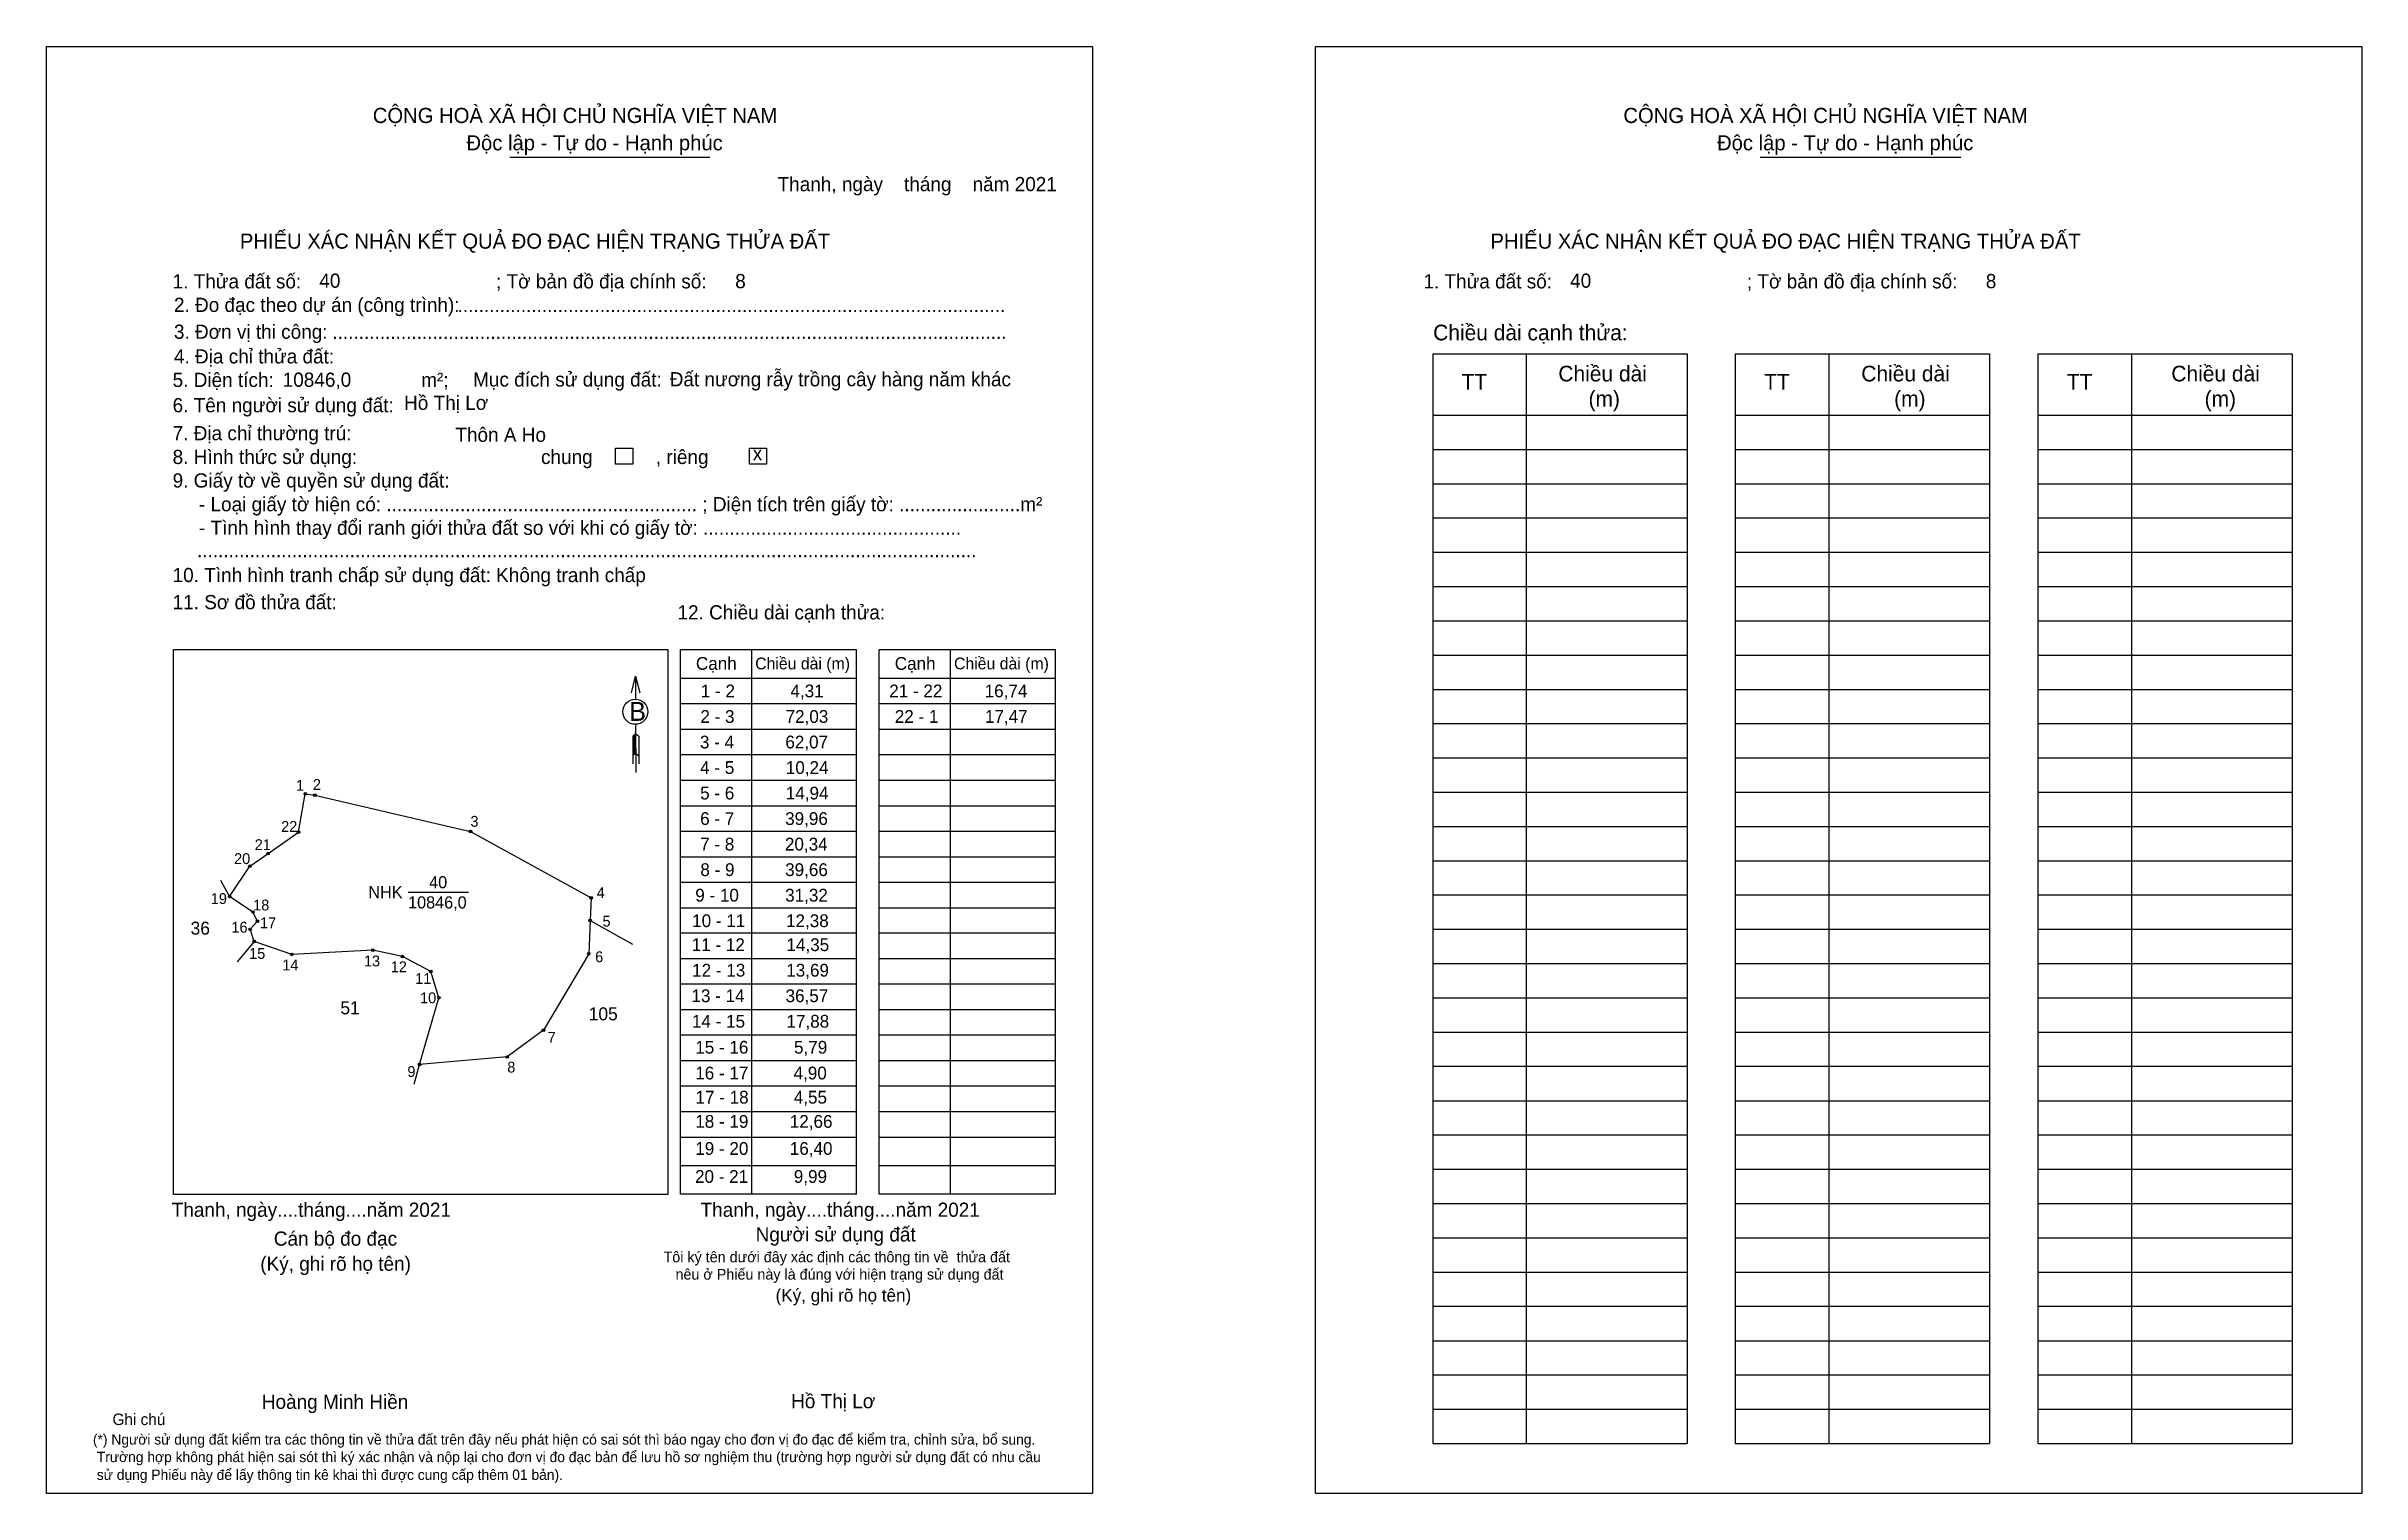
# Model space of a CAD drawing. Extents: x 544310 to 545353, y 1824339 to 1824991.
import ezdxf

# ---------------------------------------------------------------- set-up
doc = ezdxf.new("R2010")
doc.units = 0
for name, color, linetype in [('CanhThua', 7, 'Continuous'), ('kqddKhungInTrang1', 7, 'Continuous'), ('kqddKhungInTrang2', 7, 'Continuous'), ('kqddNoiDung', 7, 'Continuous'), ('kqddTemplate', 7, 'Continuous'), ('Level 1', 7, 'Continuous'), ('MocDinhThua', 7, 'Continuous'), ('NhanDiaChinhThua', 7, 'Continuous'), ('NhanTuCan', 7, 'Continuous'), ('RauThua', 7, 'Continuous'), ('SoHieuDinhThua', 7, 'Continuous')]:
    doc.layers.add(name, color=color, linetype=linetype)

msp = doc.modelspace()

# ---------------------------------------------------------------- linework, layer by layer
at = {"layer": 'CanhThua'}
for p, q in [((544423.8, 1824637), (544426.9, 1824654.2)), ((544426.9, 1824654.2), (544431.2, 1824653.6)), ((544431.2, 1824653.6), (544501.3, 1824637.3)), ((544410.1, 1824627.3), (544423.8, 1824637)), ((544501.3, 1824637.3), (544555.7, 1824607.4)), ((544392.8, 1824608), (544401.9, 1824621.6)), ((544401.9, 1824621.6), (544410.1, 1824627.3)), ((544403.3, 1824601), (544392.8, 1824608)), ((544405.3, 1824596.9), (544403.3, 1824601)), ((544555.7, 1824607.4), (544555.2, 1824597.2)), ((544402, 1824593.2), (544405.3, 1824596.9)), ((544403.9, 1824587.7), (544402, 1824593.2)), ((544555.2, 1824597.2), (544554.6, 1824582.2)), ((544420.8, 1824581.9), (544403.9, 1824587.7)), ((544457.3, 1824583.8), (544420.8, 1824581.9)), ((544470.7, 1824580.9), (544457.3, 1824583.8)), ((544483.4, 1824574.2), (544470.7, 1824580.9)), ((544554.6, 1824582.2), (544534.2, 1824547.8)), ((544487.1, 1824562.4), (544483.4, 1824574.2)), ((544478.4, 1824532.3), (544487.1, 1824562.4)), ((544534.2, 1824547.8), (544517.9, 1824535.7)), ((544517.9, 1824535.7), (544478.4, 1824532.3))]:
    msp.add_line(p, q, dxfattribs=at)
at = {"layer": 'kqddKhungInTrang1'}
msp.add_lwpolyline([(544310.2, 1824990.9), (544781.6, 1824990.9), (544781.6, 1824339), (544310.2, 1824339)], close=True, dxfattribs=at)
at = {"layer": 'kqddKhungInTrang2'}
msp.add_lwpolyline([(544882.1, 1824990.9), (545353.5, 1824990.9), (545353.5, 1824339), (544882.1, 1824339)], close=True, dxfattribs=at)
at = {"layer": 'kqddTemplate'}
for p, q in [((544519, 1824941), (544609.2, 1824941)), ((545082.5, 1824941), (545172.8, 1824941)), ((544934.9, 1824852.4), (545049.5, 1824852.4)), ((544934.9, 1824852.4), (544934.9, 1824361.6)), ((544977, 1824852.4), (544977, 1824361.6)), ((545049.5, 1824852.4), (545049.5, 1824361.6)), ((545071.2, 1824852.4), (545071.2, 1824361.6)), ((545071.2, 1824852.4), (545185.8, 1824852.4)), ((545113.4, 1824852.4), (545113.4, 1824361.6)), ((545185.8, 1824852.4), (545185.8, 1824361.6)), ((545207.5, 1824852.4), (545207.5, 1824361.6)), ((545207.5, 1824852.4), (545322.1, 1824852.4)), ((545249.7, 1824852.4), (545249.7, 1824361.6)), ((545322.1, 1824852.4), (545322.1, 1824361.6)), ((544934.9, 1824824.8), (545049.5, 1824824.8)), ((545071.2, 1824824.8), (545185.8, 1824824.8)), ((545207.5, 1824824.8), (545322.1, 1824824.8)), ((544934.9, 1824809.4), (545049.5, 1824809.4)), ((545071.2, 1824809.4), (545185.8, 1824809.4)), ((545207.5, 1824809.4), (545322.1, 1824809.4)), ((544934.9, 1824793.9), (545049.5, 1824793.9)), ((545071.2, 1824793.9), (545185.8, 1824793.9)), ((545207.5, 1824793.9), (545322.1, 1824793.9)), ((544934.9, 1824778.5), (545049.5, 1824778.5)), ((545071.2, 1824778.5), (545185.8, 1824778.5)), ((545207.5, 1824778.5), (545322.1, 1824778.5)), ((544934.9, 1824763.1), (545049.5, 1824763.1)), ((545071.2, 1824763.1), (545185.8, 1824763.1)), ((545207.5, 1824763.1), (545322.1, 1824763.1)), ((544934.9, 1824747.6), (545049.5, 1824747.6)), ((545071.2, 1824747.6), (545185.8, 1824747.6)), ((545207.5, 1824747.6), (545322.1, 1824747.6)), ((544934.9, 1824732.2), (545049.5, 1824732.2)), ((545071.2, 1824732.2), (545185.8, 1824732.2)), ((545207.5, 1824732.2), (545322.1, 1824732.2)), ((544595.9, 1824719.3), (544675.3, 1824719.3)), ((544595.9, 1824473.9), (544595.9, 1824719.3)), ((544627.9, 1824719.3), (544627.9, 1824473.9)), ((544675.3, 1824473.9), (544675.3, 1824719.3)), ((544685.5, 1824719.3), (544764.9, 1824719.3)), ((544685.5, 1824473.9), (544685.5, 1824719.3)), ((544717.4, 1824719.3), (544717.4, 1824473.9)), ((544764.9, 1824473.9), (544764.9, 1824719.3)), ((544934.9, 1824716.7), (545049.5, 1824716.7)), ((545071.2, 1824716.7), (545185.8, 1824716.7)), ((545207.5, 1824716.7), (545322.1, 1824716.7)), ((544575.7, 1824707.2), (544575.7, 1824696.9)), ((544595.9, 1824706.4), (544675.3, 1824706.4)), ((544685.5, 1824706.4), (544764.9, 1824706.4)), ((544595.9, 1824694.9), (544675.3, 1824694.9)), ((544685.5, 1824694.9), (544764.9, 1824694.9)), ((544934.9, 1824701.3), (545049.5, 1824701.3)), ((545071.2, 1824701.3), (545185.8, 1824701.3)), ((545207.5, 1824701.3), (545322.1, 1824701.3)), ((544575.7, 1824685.6), (544575.8, 1824663.9)), ((544595.9, 1824683.4), (544675.3, 1824683.4)), ((544685.5, 1824683.4), (544764.9, 1824683.4)), ((544934.9, 1824685.9), (545049.5, 1824685.9)), ((545071.2, 1824685.9), (545185.8, 1824685.9)), ((545207.5, 1824685.9), (545322.1, 1824685.9)), ((544575.7, 1824681.4), (544574.4, 1824680.2)), ((544575.7, 1824680.8), (544574.4, 1824679.6)), ((544575.7, 1824680.3), (544574.4, 1824679)), ((544574.4, 1824680.2), (544574.4, 1824667.8)), ((544575.7, 1824679.7), (544574.4, 1824678.4)), ((544575.7, 1824679.1), (544574.4, 1824677.8)), ((544575.7, 1824678.5), (544574.4, 1824677.2)), ((544575.7, 1824677.9), (544574.4, 1824676.6)), ((544575.7, 1824677.3), (544574.4, 1824676.1)), ((544575.7, 1824676.7), (544574.4, 1824675.5)), ((544575.7, 1824676.1), (544574.4, 1824674.9)), ((544575.7, 1824675.6), (544574.4, 1824674.3)), ((544575.7, 1824675), (544574.4, 1824673.7)), ((544575.7, 1824674.4), (544574.4, 1824673.1)), ((544575.7, 1824673.8), (544574.4, 1824672.5)), ((544575.7, 1824673.2), (544574.4, 1824671.9)), ((544575.7, 1824672.6), (544574.4, 1824671.3)), ((544575.7, 1824681.4), (544577.1, 1824680.2)), ((544575.7, 1824672.6), (544577.1, 1824671.3)), ((544577.1, 1824680.2), (544577.1, 1824667.8)), ((544595.9, 1824671.9), (544675.3, 1824671.9)), ((544685.5, 1824671.9), (544764.9, 1824671.9)), ((544934.9, 1824670.4), (545049.5, 1824670.4)), ((545071.2, 1824670.4), (545185.8, 1824670.4)), ((545207.5, 1824670.4), (545322.1, 1824670.4)), ((544595.9, 1824660.4), (544675.3, 1824660.4)), ((544685.5, 1824660.4), (544764.9, 1824660.4)), ((544934.9, 1824655), (545049.5, 1824655)), ((545071.2, 1824655), (545185.8, 1824655)), ((545207.5, 1824655), (545322.1, 1824655)), ((544595.9, 1824648.9), (544675.3, 1824648.9)), ((544685.5, 1824648.9), (544764.9, 1824648.9)), ((544595.9, 1824637.4), (544675.3, 1824637.4)), ((544685.5, 1824637.4), (544764.9, 1824637.4)), ((544934.9, 1824639.5), (545049.5, 1824639.5)), ((545071.2, 1824639.5), (545185.8, 1824639.5)), ((545207.5, 1824639.5), (545322.1, 1824639.5)), ((544595.9, 1824625.9), (544675.3, 1824625.9)), ((544685.5, 1824625.9), (544764.9, 1824625.9)), ((544934.9, 1824624.1), (545049.5, 1824624.1)), ((545071.2, 1824624.1), (545185.8, 1824624.1)), ((545207.5, 1824624.1), (545322.1, 1824624.1)), ((544595.9, 1824614.4), (544675.3, 1824614.4)), ((544685.5, 1824614.4), (544764.9, 1824614.4)), ((544595.9, 1824602.9), (544675.3, 1824602.9)), ((544685.5, 1824602.9), (544764.9, 1824602.9)), ((544934.9, 1824608.7), (545049.5, 1824608.7)), ((545071.2, 1824608.7), (545185.8, 1824608.7)), ((545207.5, 1824608.7), (545322.1, 1824608.7)), ((544675.3, 1824591.4), (544595.9, 1824591.4)), ((544764.9, 1824591.4), (544685.5, 1824591.4)), ((544934.9, 1824593.2), (545049.5, 1824593.2)), ((545071.2, 1824593.2), (545185.8, 1824593.2)), ((545207.5, 1824593.2), (545322.1, 1824593.2)), ((544675.3, 1824579.9), (544595.9, 1824579.9)), ((544764.9, 1824579.9), (544685.5, 1824579.9)), ((544675.3, 1824568.5), (544595.9, 1824568.5)), ((544764.9, 1824568.5), (544685.5, 1824568.5)), ((544934.9, 1824577.8), (545049.5, 1824577.8)), ((545071.2, 1824577.8), (545185.8, 1824577.8)), ((545207.5, 1824577.8), (545322.1, 1824577.8)), ((544934.9, 1824562.3), (545049.5, 1824562.3)), ((545071.2, 1824562.3), (545185.8, 1824562.3)), ((545207.5, 1824562.3), (545322.1, 1824562.3)), ((544675.3, 1824557), (544595.9, 1824557)), ((544764.9, 1824557), (544685.5, 1824557)), ((544934.9, 1824546.9), (545049.5, 1824546.9)), ((545071.2, 1824546.9), (545185.8, 1824546.9)), ((545207.5, 1824546.9), (545322.1, 1824546.9)), ((544675.3, 1824545.5), (544595.9, 1824545.5)), ((544764.9, 1824545.5), (544685.5, 1824545.5)), ((544675.3, 1824534), (544595.9, 1824534)), ((544764.9, 1824534), (544685.5, 1824534)), ((544934.9, 1824531.5), (545049.5, 1824531.5)), ((545071.2, 1824531.5), (545185.8, 1824531.5)), ((545207.5, 1824531.5), (545322.1, 1824531.5)), ((544675.3, 1824522.5), (544595.9, 1824522.5)), ((544764.9, 1824522.5), (544685.5, 1824522.5)), ((544934.9, 1824516), (545049.5, 1824516)), ((545071.2, 1824516), (545185.8, 1824516)), ((545207.5, 1824516), (545322.1, 1824516)), ((544675.3, 1824511), (544595.9, 1824511)), ((544764.9, 1824511), (544685.5, 1824511)), ((544675.3, 1824499.5), (544595.9, 1824499.5)), ((544764.9, 1824499.5), (544685.5, 1824499.5)), ((544934.9, 1824500.6), (545049.5, 1824500.6)), ((545071.2, 1824500.6), (545185.8, 1824500.6)), ((545207.5, 1824500.6), (545322.1, 1824500.6)), ((544675.3, 1824486.7), (544595.9, 1824486.7)), ((544764.9, 1824486.7), (544685.5, 1824486.7)), ((544934.9, 1824485.1), (545049.5, 1824485.1)), ((545071.2, 1824485.1), (545185.8, 1824485.1)), ((545207.5, 1824485.1), (545322.1, 1824485.1)), ((544675.3, 1824473.9), (544595.9, 1824473.9)), ((544764.9, 1824473.9), (544685.5, 1824473.9)), ((544934.9, 1824469.7), (545049.5, 1824469.7)), ((545071.2, 1824469.7), (545185.8, 1824469.7)), ((545207.5, 1824469.7), (545322.1, 1824469.7)), ((544934.9, 1824454.3), (545049.5, 1824454.3)), ((545071.2, 1824454.3), (545185.8, 1824454.3)), ((545207.5, 1824454.3), (545322.1, 1824454.3)), ((544934.9, 1824438.8), (545049.5, 1824438.8)), ((545071.2, 1824438.8), (545185.8, 1824438.8)), ((545207.5, 1824438.8), (545322.1, 1824438.8)), ((544934.9, 1824423.4), (545049.5, 1824423.4)), ((545071.2, 1824423.4), (545185.8, 1824423.4)), ((545207.5, 1824423.4), (545322.1, 1824423.4)), ((544934.9, 1824407.9), (545049.5, 1824407.9)), ((545071.2, 1824407.9), (545185.8, 1824407.9)), ((545207.5, 1824407.9), (545322.1, 1824407.9)), ((544934.9, 1824392.5), (545049.5, 1824392.5)), ((545071.2, 1824392.5), (545185.8, 1824392.5)), ((545207.5, 1824392.5), (545322.1, 1824392.5)), ((544934.9, 1824377.1), (545049.5, 1824377.1)), ((545071.2, 1824377.1), (545185.8, 1824377.1)), ((545207.5, 1824377.1), (545322.1, 1824377.1)), ((544934.9, 1824361.6), (545049.5, 1824361.6)), ((545071.2, 1824361.6), (545185.8, 1824361.6)), ((545207.5, 1824361.6), (545322.1, 1824361.6))]:
    msp.add_line(p, q, dxfattribs=at)
for points in [[(544566.7, 1824809.9), (544574.4, 1824809.9), (544574.4, 1824802.7), (544566.7, 1824802.7)], [(544627.1, 1824809.9), (544634.7, 1824809.9), (544634.7, 1824802.7), (544627.1, 1824802.7)], [(544367.5, 1824719.3), (544590.3, 1824719.3), (544590.3, 1824473.7), (544367.5, 1824473.7)]]:
    msp.add_lwpolyline(points, close=True, dxfattribs=at)
msp.add_lwpolyline([(544573.8, 1824699.7), (544575.7, 1824707.2), (544577.6, 1824699.8)], dxfattribs=at)
msp.add_circle((544575.6, 1824691.2), 5.66, dxfattribs=at)
at = {"layer": 'Level 1'}
for p, q in [((544392.8, 1824608), (544388.8, 1824615.2)), ((544403.9, 1824587.7), (544396.2, 1824578.6))]:
    msp.add_line(p, q, dxfattribs=at)
at = {"layer": 'MocDinhThua'}
for centre in [(544426.9, 1824654.2), (544431.2, 1824653.6), (544423.8, 1824637), (544501.3, 1824637.3), (544401.9, 1824621.6), (544410.1, 1824627.3), (544392.8, 1824608), (544403.3, 1824601), (544555.7, 1824607.4), (544402, 1824593.2), (544405.3, 1824596.9), (544555.2, 1824597.2), (544403.9, 1824587.7), (544420.8, 1824581.9), (544457.3, 1824583.8), (544470.7, 1824580.9), (544554.6, 1824582.2), (544483.4, 1824574.2), (544487.1, 1824562.4), (544534.2, 1824547.8), (544478.4, 1824532.3), (544517.9, 1824535.7)]:
    msp.add_circle(centre, 0.586, dxfattribs=at)
at = {"layer": 'NhanDiaChinhThua'}
msp.add_line((544473.2, 1824609.9), (544500.4, 1824609.9), dxfattribs=at)
at = {"layer": 'RauThua'}
for p, q in [((544555.2, 1824597.2), (544574.3, 1824586.5)), ((544475.9, 1824523.5), (544478.4, 1824532.3))]:
    msp.add_line(p, q, dxfattribs=at)

# ---------------------------------------------------------------- texts
at = {"layer": 'kqddNoiDung'}
for s, height, p in [('Thanh, ngày    tháng    năm 2021  ', 6.387, (544639.7, 1824925.7)), ('40', 6.39, (544433.2, 1824882.2)), ('8', 6.39, (544620.6, 1824882)), ('40', 6.39, (544996.8, 1824882.2)), ('8', 6.39, (545184.1, 1824882)), ('........................................................................................................', 6.3874, (544495.5, 1824871.2)), ('................................................................................................................................', 6.3874, (544439.1, 1824859.1)), ('10846,0', 6.39, (544416.7, 1824837.6)), ('Đất nương rẫy trồng cây hàng năm khác', 6.387, (544591.1, 1824837.8)), ('Hồ Thị Lơ', 6.39, (544471.4, 1824827.2)), ('Thôn A Ho', 6.39, (544494.5, 1824812.8)), ('x', 6.39, (544628.5, 1824804.4)), ('1 - 2', 5.75, (544605.1, 1824697.7)), ('4,31', 5.75, (544645.5, 1824697.7)), ('21 - 22', 5.75, (544690, 1824697.7)), ('16,74', 5.75, (544733, 1824697.7)), ('2 - 3', 5.75, (544604.9, 1824686.2)), ('72,03', 5.75, (544643.3, 1824686.2)), ('22 - 1', 5.75, (544692.5, 1824686.2)), ('17,47', 5.75, (544733.1, 1824686.2)), ('3 - 4', 5.75, (544604.7, 1824674.7)), ('62,07', 5.75, (544643.2, 1824674.7)), ('4 - 5', 5.75, (544604.8, 1824663.2)), ('10,24', 5.75, (544643.4, 1824663.2)), ('5 - 6', 5.75, (544604.8, 1824651.7)), ('14,94', 5.75, (544643.4, 1824651.7)), ('6 - 7', 5.75, (544604.8, 1824640.2)), ('39,96', 5.75, (544643.1, 1824640.2)), ('7 - 8', 5.75, (544604.8, 1824628.7)), ('20,34', 5.75, (544643, 1824628.7)), ('8 - 9', 5.75, (544604.9, 1824617.2)), ('39,66', 5.75, (544643.1, 1824617.2)), ('9 - 10', 5.75, (544602.6, 1824605.7)), ('31,32', 5.75, (544643.1, 1824605.7)), ('10 - 11', 5.75, (544601.2, 1824594.2)), ('12,38', 5.75, (544643.5, 1824594.2)), ('11 - 12', 5.75, (544601, 1824583.4)), ('14,35', 5.75, (544643.7, 1824583.4)), ('12 - 13', 5.75, (544601.2, 1824571.9)), ('13,69', 5.75, (544643.6, 1824571.9)), ('13 - 14', 5.75, (544600.9, 1824560.4)), ('36,57', 5.75, (544643.3, 1824560.4)), ('14 - 15', 5.75, (544601.1, 1824548.9)), ('17,88', 5.75, (544643.7, 1824548.9)), ('15 - 16', 5.75, (544602.6, 1824537.2)), ('5,79', 5.75, (544647.1, 1824537.2)), ('16 - 17', 5.75, (544602.6, 1824525.6)), ('4,90', 5.75, (544646.9, 1824525.6)), ('17 - 18', 5.75, (544602.7, 1824514.7)), ('4,55', 5.75, (544647, 1824514.7)), ('18 - 19', 5.75, (544602.6, 1824503.8)), ('12,66', 5.75, (544645.2, 1824503.8)), ('19 - 20', 5.75, (544602.6, 1824491.6)), ('16,40', 5.75, (544645.2, 1824491.6)), ('20 - 21', 5.75, (544602.5, 1824479)), ('9,99', 5.75, (544647, 1824479)), ('Thanh, ngày....tháng....năm 2021', 6.387, (544366.7, 1824463.7)), ('Thanh, ngày....tháng....năm 2021', 6.387, (544605, 1824463.7)), ('Hồ Thị Lơ', 6.39, (544645.8, 1824377.5))]:
    msp.add_text(s, height=height, dxfattribs=at).set_placement(p)
at = {"layer": 'kqddTemplate'}
for s, height, p in [('CỘNG HOÀ XÃ HỘI CHỦ NGHĨA VIỆT NAM', 6.813, (544457.3, 1824956.4)), ('CỘNG HOÀ XÃ HỘI CHỦ NGHĨA VIỆT NAM', 6.813, (545020.8, 1824956.4)), ('Độc lập - Tự do - Hạnh phúc', 6.813, (544499.5, 1824944.1)), ('Độc lập - Tự do - Hạnh phúc', 6.813, (545063, 1824944.1)), ('PHIẾU XÁC NHẬN KẾT QUẢ ĐO ĐẠC HIỆN TRẠNG THỬA ĐẤT', 6.813, (544397.4, 1824899.8)), ('PHIẾU XÁC NHẬN KẾT QUẢ ĐO ĐẠC HIỆN TRẠNG THỬA ĐẤT', 6.813, (544960.9, 1824899.8)), ('1. Thửa đất số:                                     ; Tờ bản đồ địa chính số:', 6.387, (544367.1, 1824881.9)), ('1. Thửa đất số:                                     ; Tờ bản đồ địa chính số:', 6.387, (544930.7, 1824881.9)), ('2. Đo đạc theo dự án (công trình): ', 6.387, (544367.7, 1824871.3)), ('3. Đơn vị thi công: ', 6.387, (544367.7, 1824859.2)), ('Chiều dài cạnh thửa:', 7.058, (544935.1, 1824858.5)), ('4. Địa chỉ thửa đất:', 6.387, (544367.7, 1824848.1)), ('5. Diện tích:                            m²; ', 6.387, (544367.1, 1824837.5)), ('Mục đích sử dụng đất:', 6.387, (544502.5, 1824837.7)), ('TT', 7.06, (544947.9, 1824836.3)), ('Chiều dài', 7.06, (544991.5, 1824840)), ('TT', 7.06, (545084.2, 1824836.3)), ('Chiều dài', 7.06, (545128, 1824840)), ('TT', 7.06, (545220.6, 1824836.3)), ('Chiều dài', 7.06, (545267.7, 1824840)), ('6. Tên người sử dụng đất:', 6.387, (544367.1, 1824826.1)), ('(m)', 7.06, (545005.1, 1824828.7)), ('(m)', 7.06, (545142.8, 1824828.7)), ('(m)', 7.06, (545282.7, 1824828.7)), ('7. Địa chỉ thường trú:', 6.387, (544367.1, 1824813.5)), ('8. Hình thức sử dụng:', 6.387, (544367.1, 1824802.8)), ('chung            , riêng', 6.387, (544533.1, 1824802.8)), ('9. Giấy tờ về quyền sử dụng đất:', 6.387, (544367.1, 1824792.2)), ('     - Loại giấy tờ hiện có: ........................................................... ; Diện tích trên giấy tờ: .......................m²', 6.3874, (544367.1, 1824781.5)), ('     - Tình hình thay đổi ranh giới thửa đất so với khi có giấy tờ: .................................................', 6.3874, (544367.1, 1824770.9)), ('10. Tình hình tranh chấp sử dụng đất: Không tranh chấp', 6.387, (544367.1, 1824749.6)), ('....................................................................................................................................................', 6.3874, (544378.1, 1824760.8)), ('11. Sơ đồ thửa đất:', 6.387, (544367.1, 1824737.4)), ('12. Chiều dài cạnh thửa:', 6.387, (544594.6, 1824732.8)), ('Cạnh', 5.75, (544602.9, 1824710.1)), ('Chiều dài (m)', 5.323, (544629.6, 1824710.3)), ('Cạnh', 5.75, (544692.5, 1824710.1)), ('Chiều dài (m)', 5.323, (544719.2, 1824710.3)), ('B', 8.52, (544572.8, 1824687.1)), ('Cán bộ đo đạc', 6.387, (544412.7, 1824450.7)), ('Người sử dụng đất', 6.387, (544629.8, 1824452.6)), ('(Ký, ghi rõ họ tên)', 6.387, (544406.6, 1824439.4)), ('Tôi ký tên dưới đây xác định các thông tin về  thửa đất ', 4.829, (544588.3, 1824443.2)), ('nêu ở Phiếu này là đúng với hiện trạng sử dụng đất', 4.829, (544593.7, 1824435.4)), ('(Ký, ghi rõ họ tên)', 5.749, (544638.8, 1824425.5)), ('Hoàng Minh Hiền', 6.387, (544407.3, 1824377.2)), ('Ghi chú', 5.17, (544340, 1824369.9)), ('(*) Người sử dụng đất kiểm tra các thông tin về thửa đất trên đây nếu phát hiện có sai sót thì báo ngay cho đơn vị đo đạc để kiểm tra, chỉnh sửa, bổ sung.', 4.6564, (544331.2, 1824361.1)), (' Trường hợp không phát hiện sai sót thì ký xác nhận và nộp lại cho đơn vị đo đạc bản để lưu hồ sơ nghiệm thu (trường hợp người sử dụng đất có nhu cầu', 4.6564, (544331.2, 1824353.2)), (' sử dụng Phiếu này để lấy thông tin kê khai thì được cung cấp thêm 01 bản).', 4.656, (544331.2, 1824345.2))]:
    msp.add_text(s, height=height, dxfattribs=at).set_placement(p)
at = {"layer": 'NhanDiaChinhThua'}
for s, p in [('NHK', (544455.3, 1824607.2)), ('40', (544482.7, 1824611.7)), ('10846,0', (544473.2, 1824602.6))]:
    msp.add_text(s, height=5.46, dxfattribs=at).set_placement(p)
at = {"layer": 'NhanTuCan'}
for s, p in [('36', (544375.2, 1824590.8)), ('51', (544442.7, 1824554.9)), ('105', (544554.6, 1824552.2))]:
    msp.add_text(s, height=5.86, dxfattribs=at).set_placement(p)
at = {"layer": 'SoHieuDinhThua'}
for s, p in [('1', (544422.7, 1824655.6)), ('2', (544430.3, 1824656)), ('22', (544416, 1824637.1)), ('3', (544501.3, 1824639.4)), ('21', (544404.1, 1824628.9)), ('20', (544394.8, 1824622.6)), ('19', (544384.3, 1824604.6)), ('4', (544558.2, 1824607.3)), ('18', (544403.4, 1824601.7)), ('5', (544560.8, 1824594.4)), ('16', (544393.6, 1824591.7)), ('17', (544406.5, 1824593.7)), ('15', (544401.6, 1824579.9)), ('14', (544416.5, 1824574.7)), ('13', (544453.3, 1824576.5)), ('12', (544465.4, 1824573.9)), ('6', (544557.5, 1824578.4)), ('11', (544476.4, 1824568.6)), ('10', (544478.6, 1824559.9)), ('7', (544536.1, 1824542.1)), ('9', (544472.9, 1824526.7)), ('8', (544517.9, 1824528.7))]:
    msp.add_text(s, height=4.88, dxfattribs=at).set_placement(p)

doc.saveas('drawing.dxf')
